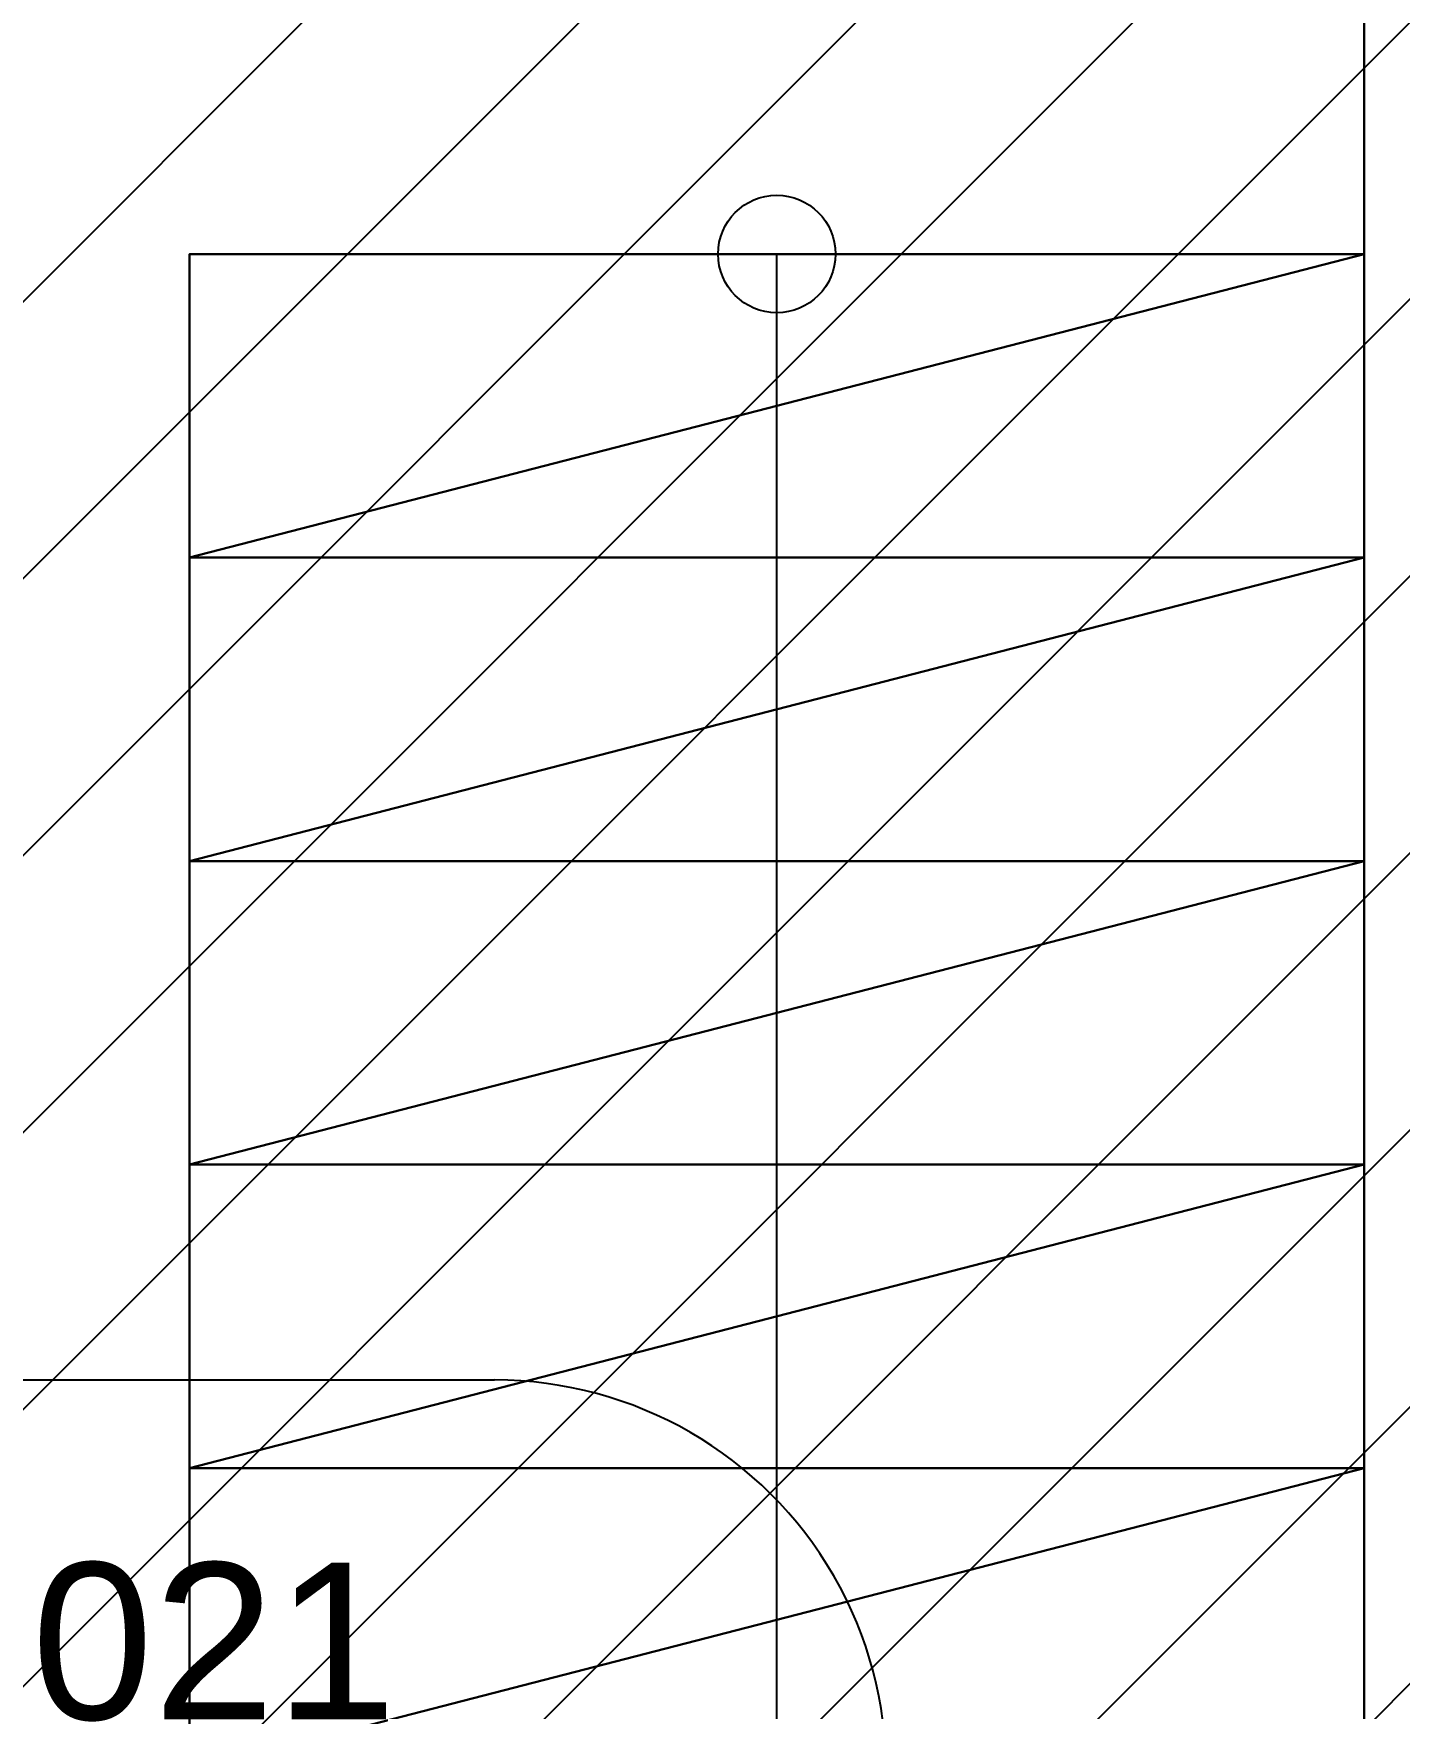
# Model space of a CAD drawing. Extents: x -996 to 41024, y -11542 to 18178.
# Drawn here: x 25063 to 26808, y 273 to 2411 of the extents above; entities that cross this region are included whole.
import ezdxf

# ---------------------------------------------------------------- set-up
doc = ezdxf.new("R2010")
doc.units = 0
doc.header["$LTSCALE"] = 50
doc.layers.get('0').update_dxf_attribs({"lineweight": 25})
for name, color, linetype, lineweight, true_color in [('2D-NovaObj-A_Geschossdecke', 7, 'Continuous', 25, 0x008080), ('2D-NovaObj-A_Treppe', 7, 'Continuous', 25, 0xff9900), ('2D-NovaObj-A_Wand_allgemein', 3, 'Continuous', 25, 0x00ff00), ('3D-NovaObj-A_Geschossdecke', 7, 'Continuous', 25, 0x008080), ('3D-NovaObj-A_Treppe', 7, 'Continuous', 25, 0xff9900), ('3D-NovaObj-A_Wand_allgemein', 3, 'Continuous', 25, 0x00ff00), ('A_Geschossdecke', 7, 'Continuous', 25, 0x008080), ('A_Treppe', 7, 'Continuous', 25, 0xff9900), ('A_Wand_allgemein', 3, 'Continuous', 25, 0x00ff00), ('XREF-41001-A-G-E05$0$2D-NovaObj-A_Raum', 1, 'Continuous', 25, 0xff0000), ('XREF-41001-A-G-E05$0$2D-NovaObj-A_Wand_allgemein', 3, 'Continuous', 25, 0x00ff00), ('XREF-41001-A-G-E05$0$3D-NovaObj-A_Wand_allgemein', 3, 'Continuous', 25, 0x00ff00), ('XREF-41001-A-G-E05$0$A_Raum', 1, 'Continuous', 25, 0xff0000), ('XREF-41001-A-G-E05$0$A_Wand_allgemein', 3, 'Continuous', 25, 0x00ff00), ('XREF-41001-A-G-EG$0$2D-NovaObj-A_Treppe', 7, 'Continuous', 25, 0xff9900), ('XREF-41001-A-G-EG$0$2D-NovaObj-A_Wand_allgemein', 3, 'Continuous', 25, 0x00ff00), ('XREF-41001-A-G-EG$0$3D-NovaObj-A_Treppe', 7, 'Continuous', 25, 0xff9900), ('XREF-41001-A-G-EG$0$3D-NovaObj-A_Wand_allgemein', 3, 'Continuous', 25, 0x00ff00), ('XREF-41001-A-G-EG$0$A_Treppe', 7, 'Continuous', 25, 0xff9900), ('XREF-41001-A-G-EG$0$A_Wand_allgemein', 3, 'Continuous', 25, 0x00ff00)]:
    doc.layers.add(name, color=color, linetype=linetype, lineweight=lineweight, true_color=true_color)
doc.styles.add('XREF-41001-A-G-E05$0$Standard', font='ARIALN.TTF')

# ---------------------------------------------------------------- blocks, each defined once
blk = doc.blocks.new('Wand_A0AA6KWFLL', base_point=(26762.6, -2470.1))
at = {"layer": '2D-NovaObj-A_Wand_allgemein', "ltscale": 0.25}
blk.add_line((26762.6, -2470.1), (26762.6, 2479.9), dxfattribs=at)
at = {"layer": '3D-NovaObj-A_Wand_allgemein', "linetype": 'Continuous', "ltscale": 0.25}
for p, q in [((26762.6, -2470.1, 3000), (26762.6, 2479.9, 3000)), ((26762.6, 2479.9), (26762.6, -2470.1))]:
    blk.add_line(p, q, dxfattribs=at)
blk.add_3dface([(26762.6, -2470.1), (26762.6, -2470.1, 3000), (26762.6, 2479.9, 3000), (26762.6, 2479.9)], dxfattribs=at)
at = {"layer": '3D-NovaObj-A_Wand_allgemein', "linetype": 'Continuous', "ltscale": 0.25, "invisible_edges": 15}
for points in [[(26762.6, -2470.1), (26762.6, 2479.9), (26992.6, 2479.9), (26992.6, -2470.1)], [(26992.6, -2470.1, 3000), (26992.6, 2479.9, 3000), (26762.6, 2479.9, 3000), (26762.6, -2470.1, 3000)]]:
    blk.add_3dface(points, dxfattribs=at)
blk = doc.blocks.new('zweiläufige U-Treppe mit Halbpodest_A0AA6KWOLL', base_point=(23262.6, -2470.1))
at = {"layer": '2D-NovaObj-A_Treppe', "linetype": 'Continuous', "ltscale": 0.25}
for p, q in [((25262.6, 2129.9), (26762.6, 2129.9)), ((25262.6, 192.4), (25262.6, 2129.9)), ((26012.6, 192.4), (26012.6, 2129.9)), ((26762.6, 2129.9), (26762.6, 192.4)), ((26762.6, 1742.4), (25262.6, 1742.4)), ((26762.6, 1354.9), (25262.6, 1354.9)), ((26762.6, 967.4), (25262.6, 967.4)), ((26762.6, 579.9), (25262.6, 579.9))]:
    blk.add_line(p, q, dxfattribs=at)
blk.add_ellipse((26012.6, 2129.9), major_axis=(75, 0), ratio=1, dxfattribs=at)
at = {"layer": '3D-NovaObj-A_Treppe', "ltscale": 0.25}
for p, q in [((25262.6, 2129.9, 106.7), (25262.6, 2129.9, 166.7)), ((25262.6, 1742.4, 106.7), (25262.6, 2129.9, 106.7)), ((25262.6, 2129.9, 106.7), (26762.6, 2129.9, 106.7)), ((25262.6, 1742.4, 166.7), (25262.6, 2129.9, 166.7)), ((25262.6, 2129.9, 166.7), (26762.6, 2129.9, 166.7)), ((26762.6, 2129.9, 106.7), (26762.6, 2129.9, 166.7)), ((26762.6, 2129.9, 106.7), (26762.6, 1742.4, 106.7)), ((26762.6, 2129.9, 166.7), (26762.6, 1742.4, 166.7)), ((25262.6, 1742.4, 106.7), (25262.6, 1742.4, 166.7)), ((26762.6, 1742.4, 106.7), (25262.6, 1742.4, 106.7)), ((26762.6, 1742.4, 166.7), (25262.6, 1742.4, 166.7)), ((25262.6, 1742.4, 273.3), (25262.6, 1742.4, 333.3)), ((25262.6, 1354.9, 273.3), (25262.6, 1742.4, 273.3)), ((25262.6, 1742.4, 273.3), (26762.6, 1742.4, 273.3)), ((25262.6, 1354.9, 333.3), (25262.6, 1742.4, 333.3)), ((25262.6, 1742.4, 333.3), (26762.6, 1742.4, 333.3)), ((26762.6, 1742.4, 106.7), (26762.6, 1742.4, 166.7)), ((26762.6, 1742.4, 273.3), (26762.6, 1742.4, 333.3)), ((26762.6, 1742.4, 273.3), (26762.6, 1354.9, 273.3)), ((26762.6, 1742.4, 333.3), (26762.6, 1354.9, 333.3)), ((25262.6, 1354.9, 273.3), (25262.6, 1354.9, 333.3)), ((26762.6, 1354.9, 273.3), (25262.6, 1354.9, 273.3)), ((26762.6, 1354.9, 333.3), (25262.6, 1354.9, 333.3)), ((25262.6, 1354.9, 440), (25262.6, 1354.9, 500)), ((25262.6, 967.4, 440), (25262.6, 1354.9, 440)), ((25262.6, 1354.9, 440), (26762.6, 1354.9, 440)), ((25262.6, 967.4, 500), (25262.6, 1354.9, 500)), ((25262.6, 1354.9, 500), (26762.6, 1354.9, 500)), ((26762.6, 1354.9, 273.3), (26762.6, 1354.9, 333.3)), ((26762.6, 1354.9, 440), (26762.6, 1354.9, 500)), ((26762.6, 1354.9, 440), (26762.6, 967.4, 440)), ((26762.6, 1354.9, 500), (26762.6, 967.4, 500)), ((25262.6, 967.4, 440), (25262.6, 967.4, 500)), ((26762.6, 967.4, 440), (25262.6, 967.4, 440)), ((26762.6, 967.4, 500), (25262.6, 967.4, 500)), ((25262.6, 967.4, 606.7), (25262.6, 967.4, 666.7)), ((25262.6, 579.9, 606.7), (25262.6, 967.4, 606.7)), ((25262.6, 967.4, 606.7), (26762.6, 967.4, 606.7)), ((25262.6, 579.9, 666.7), (25262.6, 967.4, 666.7)), ((25262.6, 967.4, 666.7), (26762.6, 967.4, 666.7)), ((26762.6, 967.4, 440), (26762.6, 967.4, 500)), ((26762.6, 967.4, 606.7), (26762.6, 967.4, 666.7)), ((26762.6, 967.4, 606.7), (26762.6, 579.9, 606.7)), ((26762.6, 967.4, 666.7), (26762.6, 579.9, 666.7)), ((25262.6, 579.9, 606.7), (25262.6, 579.9, 666.7)), ((26762.6, 579.9, 606.7), (25262.6, 579.9, 606.7)), ((26762.6, 579.9, 666.7), (25262.6, 579.9, 666.7)), ((25262.6, 579.9, 773.3), (25262.6, 579.9, 833.3)), ((25262.6, 192.4, 773.3), (25262.6, 579.9, 773.3)), ((25262.6, 579.9, 773.3), (26762.6, 579.9, 773.3)), ((25262.6, 192.4, 833.3), (25262.6, 579.9, 833.3)), ((25262.6, 579.9, 833.3), (26762.6, 579.9, 833.3)), ((26762.6, 579.9, 606.7), (26762.6, 579.9, 666.7)), ((26762.6, 579.9, 773.3), (26762.6, 579.9, 833.3)), ((26762.6, 579.9, 773.3), (26762.6, 192.4, 773.3)), ((26762.6, 579.9, 833.3), (26762.6, 192.4, 833.3))]:
    blk.add_line(p, q, dxfattribs=at)
for points in [[(25262.6, 1742.4, 166.7), (25262.6, 2129.9, 166.7), (25262.6, 2129.9, 106.7), (25262.6, 1742.4, 106.7)], [(25262.6, 2129.9, 166.7), (26762.6, 2129.9, 166.7), (26762.6, 2129.9, 106.7), (25262.6, 2129.9, 106.7)], [(26762.6, 2129.9, 166.7), (26762.6, 1742.4, 166.7), (26762.6, 1742.4, 106.7), (26762.6, 2129.9, 106.7)], [(26762.6, 1742.4, 166.7), (25262.6, 1742.4, 166.7), (25262.6, 1742.4, 106.7), (26762.6, 1742.4, 106.7)], [(25262.6, 1354.9, 333.3), (25262.6, 1742.4, 333.3), (25262.6, 1742.4, 273.3), (25262.6, 1354.9, 273.3)], [(25262.6, 1742.4, 333.3), (26762.6, 1742.4, 333.3), (26762.6, 1742.4, 273.3), (25262.6, 1742.4, 273.3)], [(26762.6, 1742.4, 333.3), (26762.6, 1354.9, 333.3), (26762.6, 1354.9, 273.3), (26762.6, 1742.4, 273.3)], [(26762.6, 1354.9, 333.3), (25262.6, 1354.9, 333.3), (25262.6, 1354.9, 273.3), (26762.6, 1354.9, 273.3)], [(25262.6, 967.4, 500), (25262.6, 1354.9, 500), (25262.6, 1354.9, 440), (25262.6, 967.4, 440)], [(25262.6, 1354.9, 500), (26762.6, 1354.9, 500), (26762.6, 1354.9, 440), (25262.6, 1354.9, 440)], [(26762.6, 1354.9, 500), (26762.6, 967.4, 500), (26762.6, 967.4, 440), (26762.6, 1354.9, 440)], [(26762.6, 967.4, 500), (25262.6, 967.4, 500), (25262.6, 967.4, 440), (26762.6, 967.4, 440)], [(25262.6, 579.9, 666.7), (25262.6, 967.4, 666.7), (25262.6, 967.4, 606.7), (25262.6, 579.9, 606.7)], [(25262.6, 967.4, 666.7), (26762.6, 967.4, 666.7), (26762.6, 967.4, 606.7), (25262.6, 967.4, 606.7)], [(26762.6, 967.4, 666.7), (26762.6, 579.9, 666.7), (26762.6, 579.9, 606.7), (26762.6, 967.4, 606.7)], [(26762.6, 579.9, 666.7), (25262.6, 579.9, 666.7), (25262.6, 579.9, 606.7), (26762.6, 579.9, 606.7)], [(25262.6, 192.4, 833.3), (25262.6, 579.9, 833.3), (25262.6, 579.9, 773.3), (25262.6, 192.4, 773.3)], [(25262.6, 579.9, 833.3), (26762.6, 579.9, 833.3), (26762.6, 579.9, 773.3), (25262.6, 579.9, 773.3)], [(26762.6, 579.9, 833.3), (26762.6, 192.4, 833.3), (26762.6, 192.4, 773.3), (26762.6, 579.9, 773.3)]]:
    blk.add_3dface(points, dxfattribs=at)
mesh = blk.add_polyface(dxfattribs=at)
corners = [(26762.6, 2129.9, 106.7), (26762.6, 1742.4, 106.7), (25262.6, 1742.4, 106.7), (25262.6, 2129.9, 106.7)]
mesh.append_faces([[corners[k] for k in face] for face in [(0, 2, 3, 3)]], dxfattribs={"vtx0": -1, "vtx2": -1})
mesh.append_faces([[corners[k] for k in face] for face in [(0, 1, 2, 2)]], dxfattribs={"vtx2": -1, "vtx3": -1})
mesh = blk.add_polyface(dxfattribs=at)
corners = [(26762.6, 2129.9, 166.7), (26762.6, 1742.4, 166.7), (25262.6, 1742.4, 166.7), (25262.6, 2129.9, 166.7)]
mesh.append_faces([[corners[k] for k in face] for face in [(0, 2, 1, 1)]], dxfattribs={"vtx0": -1, "vtx2": -1})
mesh.append_faces([[corners[k] for k in face] for face in [(0, 3, 2, 2)]], dxfattribs={"vtx2": -1, "vtx3": -1})
mesh = blk.add_polyface(dxfattribs=at)
corners = [(26762.6, 1742.4, 273.3), (26762.6, 1354.9, 273.3), (25262.6, 1354.9, 273.3), (25262.6, 1742.4, 273.3)]
mesh.append_faces([[corners[k] for k in face] for face in [(0, 2, 3, 3)]], dxfattribs={"vtx0": -1, "vtx2": -1})
mesh.append_faces([[corners[k] for k in face] for face in [(0, 1, 2, 2)]], dxfattribs={"vtx2": -1, "vtx3": -1})
mesh = blk.add_polyface(dxfattribs=at)
corners = [(26762.6, 1742.4, 333.3), (26762.6, 1354.9, 333.3), (25262.6, 1354.9, 333.3), (25262.6, 1742.4, 333.3)]
mesh.append_faces([[corners[k] for k in face] for face in [(0, 2, 1, 1)]], dxfattribs={"vtx0": -1, "vtx2": -1})
mesh.append_faces([[corners[k] for k in face] for face in [(0, 3, 2, 2)]], dxfattribs={"vtx2": -1, "vtx3": -1})
mesh = blk.add_polyface(dxfattribs=at)
corners = [(26762.6, 1354.9, 440), (26762.6, 967.4, 440), (25262.6, 967.4, 440), (25262.6, 1354.9, 440)]
mesh.append_faces([[corners[k] for k in face] for face in [(0, 2, 3, 3)]], dxfattribs={"vtx0": -1, "vtx2": -1})
mesh.append_faces([[corners[k] for k in face] for face in [(0, 1, 2, 2)]], dxfattribs={"vtx2": -1, "vtx3": -1})
mesh = blk.add_polyface(dxfattribs=at)
corners = [(26762.6, 1354.9, 500), (26762.6, 967.4, 500), (25262.6, 967.4, 500), (25262.6, 1354.9, 500)]
mesh.append_faces([[corners[k] for k in face] for face in [(0, 2, 1, 1)]], dxfattribs={"vtx0": -1, "vtx2": -1})
mesh.append_faces([[corners[k] for k in face] for face in [(0, 3, 2, 2)]], dxfattribs={"vtx2": -1, "vtx3": -1})
mesh = blk.add_polyface(dxfattribs=at)
corners = [(26762.6, 967.4, 606.7), (26762.6, 579.9, 606.7), (25262.6, 579.9, 606.7), (25262.6, 967.4, 606.7)]
mesh.append_faces([[corners[k] for k in face] for face in [(0, 2, 3, 3)]], dxfattribs={"vtx0": -1, "vtx2": -1})
mesh.append_faces([[corners[k] for k in face] for face in [(0, 1, 2, 2)]], dxfattribs={"vtx2": -1, "vtx3": -1})
mesh = blk.add_polyface(dxfattribs=at)
corners = [(26762.6, 967.4, 666.7), (26762.6, 579.9, 666.7), (25262.6, 579.9, 666.7), (25262.6, 967.4, 666.7)]
mesh.append_faces([[corners[k] for k in face] for face in [(0, 2, 1, 1)]], dxfattribs={"vtx0": -1, "vtx2": -1})
mesh.append_faces([[corners[k] for k in face] for face in [(0, 3, 2, 2)]], dxfattribs={"vtx2": -1, "vtx3": -1})
mesh = blk.add_polyface(dxfattribs=at)
corners = [(26762.6, 579.9, 773.3), (26762.6, 192.4, 773.3), (25262.6, 192.4, 773.3), (25262.6, 579.9, 773.3)]
mesh.append_faces([[corners[k] for k in face] for face in [(0, 2, 3, 3)]], dxfattribs={"vtx0": -1, "vtx2": -1})
mesh.append_faces([[corners[k] for k in face] for face in [(0, 1, 2, 2)]], dxfattribs={"vtx2": -1, "vtx3": -1})
mesh = blk.add_polyface(dxfattribs=at)
corners = [(26762.6, 579.9, 833.3), (26762.6, 192.4, 833.3), (25262.6, 192.4, 833.3), (25262.6, 579.9, 833.3)]
mesh.append_faces([[corners[k] for k in face] for face in [(0, 2, 1, 1)]], dxfattribs={"vtx0": -1, "vtx2": -1})
mesh.append_faces([[corners[k] for k in face] for face in [(0, 3, 2, 2)]], dxfattribs={"vtx2": -1, "vtx3": -1})
blk = doc.blocks.new('Geschossdecke_A0AA6KWQLL', base_point=(3382.6, -2880.1, -480))
at = {"layer": '2D-NovaObj-A_Geschossdecke', "linetype": 'Continuous', "ltscale": 0.25}
for p, q in [((20150.9, -2830.1), (34010.9, 11029.9)), ((20504.4, -2830.1), (34364.4, 11029.9)), ((20858, -2830.1), (34718, 11029.9)), ((21211.5, -2830.1), (35071.5, 11029.9)), ((21565.1, -2830.1), (35425.1, 11029.9)), ((21918.6, -2830.1), (35778.6, 11029.9)), ((22272.2, -2830.1), (36132.2, 11029.9)), ((22625.7, -2830.1), (36292.6, 10836.7)), ((22979.3, -2830.1), (36292.6, 10483.2)), ((23332.9, -2830.1), (36292.6, 10129.6)), ((23686.4, -2830.1), (36292.6, 9776.1))]:
    blk.add_line(p, q, dxfattribs=at)
at = {"layer": '3D-NovaObj-A_Geschossdecke', "linetype": 'Continuous', "ltscale": 0.25}
mesh = blk.add_polyface(dxfattribs=at)
corners = [(3382.6, -2880.1, -480), (3382.6, 11079.9, -480), (36342.6, 11079.9, -480), (36342.6, -2880.1, -480)]
mesh.append_faces([[corners[k] for k in face] for face in [(0, 2, 3, 3)]], dxfattribs={"vtx0": -1, "vtx2": -1})
mesh.append_faces([[corners[k] for k in face] for face in [(0, 1, 2, 2)]], dxfattribs={"vtx2": -1, "vtx3": -1})
mesh = blk.add_polyface(dxfattribs=at)
corners = [(3382.6, -2880.1), (3382.6, 11079.9), (36342.6, 11079.9), (36342.6, -2880.1)]
mesh.append_faces([[corners[k] for k in face] for face in [(0, 2, 1, 1)]], dxfattribs={"vtx0": -1, "vtx2": -1})
mesh.append_faces([[corners[k] for k in face] for face in [(0, 3, 2, 2)]], dxfattribs={"vtx2": -1, "vtx3": -1})
blk = doc.blocks.new('XREF-41001-A-G-EG$0$zweiläufige U-Treppe mit Halbpodest_A0AA6KULLL', base_point=(23262.6, -2470.1))
at = {"layer": 'XREF-41001-A-G-EG$0$2D-NovaObj-A_Treppe', "color": 6, "linetype": 'Continuous', "ltscale": 0.25, "true_color": 0xff00ff}
for p, q in [((25262.6, 2129.9), (26762.6, 2129.9)), ((25262.6, 192.4), (25262.6, 2129.9)), ((26012.6, 192.4), (26012.6, 2129.9)), ((26762.6, 2129.9), (26762.6, 192.4)), ((26762.6, 1742.4), (25262.6, 1742.4)), ((26762.6, 1354.9), (25262.6, 1354.9)), ((26762.6, 967.4), (25262.6, 967.4)), ((26762.6, 579.9), (25262.6, 579.9))]:
    blk.add_line(p, q, dxfattribs=at)
blk.add_ellipse((26012.6, 2129.9), major_axis=(75, 0), ratio=1, dxfattribs=at)
at = {"layer": 'XREF-41001-A-G-EG$0$3D-NovaObj-A_Treppe', "color": 6, "ltscale": 0.25, "true_color": 0xff00ff}
for p, q in [((25262.6, 2129.9, 106.7), (25262.6, 2129.9, 166.7)), ((25262.6, 1742.4, 106.7), (25262.6, 2129.9, 106.7)), ((25262.6, 2129.9, 106.7), (26762.6, 2129.9, 106.7)), ((25262.6, 1742.4, 166.7), (25262.6, 2129.9, 166.7)), ((25262.6, 2129.9, 166.7), (26762.6, 2129.9, 166.7)), ((26762.6, 2129.9, 106.7), (26762.6, 2129.9, 166.7)), ((26762.6, 2129.9, 106.7), (26762.6, 1742.4, 106.7)), ((26762.6, 2129.9, 166.7), (26762.6, 1742.4, 166.7)), ((25262.6, 1742.4, 106.7), (25262.6, 1742.4, 166.7)), ((26762.6, 1742.4, 106.7), (25262.6, 1742.4, 106.7)), ((26762.6, 1742.4, 166.7), (25262.6, 1742.4, 166.7)), ((25262.6, 1742.4, 273.3), (25262.6, 1742.4, 333.3)), ((25262.6, 1354.9, 273.3), (25262.6, 1742.4, 273.3)), ((25262.6, 1742.4, 273.3), (26762.6, 1742.4, 273.3)), ((25262.6, 1354.9, 333.3), (25262.6, 1742.4, 333.3)), ((25262.6, 1742.4, 333.3), (26762.6, 1742.4, 333.3)), ((26762.6, 1742.4, 106.7), (26762.6, 1742.4, 166.7)), ((26762.6, 1742.4, 273.3), (26762.6, 1742.4, 333.3)), ((26762.6, 1742.4, 273.3), (26762.6, 1354.9, 273.3)), ((26762.6, 1742.4, 333.3), (26762.6, 1354.9, 333.3)), ((25262.6, 1354.9, 273.3), (25262.6, 1354.9, 333.3)), ((26762.6, 1354.9, 273.3), (25262.6, 1354.9, 273.3)), ((26762.6, 1354.9, 333.3), (25262.6, 1354.9, 333.3)), ((25262.6, 1354.9, 440), (25262.6, 1354.9, 500)), ((25262.6, 967.4, 440), (25262.6, 1354.9, 440)), ((25262.6, 1354.9, 440), (26762.6, 1354.9, 440)), ((25262.6, 967.4, 500), (25262.6, 1354.9, 500)), ((25262.6, 1354.9, 500), (26762.6, 1354.9, 500)), ((26762.6, 1354.9, 273.3), (26762.6, 1354.9, 333.3)), ((26762.6, 1354.9, 440), (26762.6, 1354.9, 500)), ((26762.6, 1354.9, 440), (26762.6, 967.4, 440)), ((26762.6, 1354.9, 500), (26762.6, 967.4, 500)), ((25262.6, 967.4, 440), (25262.6, 967.4, 500)), ((26762.6, 967.4, 440), (25262.6, 967.4, 440)), ((26762.6, 967.4, 500), (25262.6, 967.4, 500)), ((25262.6, 967.4, 606.7), (25262.6, 967.4, 666.7)), ((25262.6, 579.9, 606.7), (25262.6, 967.4, 606.7)), ((25262.6, 967.4, 606.7), (26762.6, 967.4, 606.7)), ((25262.6, 579.9, 666.7), (25262.6, 967.4, 666.7)), ((25262.6, 967.4, 666.7), (26762.6, 967.4, 666.7)), ((26762.6, 967.4, 440), (26762.6, 967.4, 500)), ((26762.6, 967.4, 606.7), (26762.6, 967.4, 666.7)), ((26762.6, 967.4, 606.7), (26762.6, 579.9, 606.7)), ((26762.6, 967.4, 666.7), (26762.6, 579.9, 666.7)), ((25262.6, 579.9, 606.7), (25262.6, 579.9, 666.7)), ((26762.6, 579.9, 606.7), (25262.6, 579.9, 606.7)), ((26762.6, 579.9, 666.7), (25262.6, 579.9, 666.7)), ((25262.6, 579.9, 773.3), (25262.6, 579.9, 833.3)), ((25262.6, 192.4, 773.3), (25262.6, 579.9, 773.3)), ((25262.6, 579.9, 773.3), (26762.6, 579.9, 773.3)), ((25262.6, 192.4, 833.3), (25262.6, 579.9, 833.3)), ((25262.6, 579.9, 833.3), (26762.6, 579.9, 833.3)), ((26762.6, 579.9, 606.7), (26762.6, 579.9, 666.7)), ((26762.6, 579.9, 773.3), (26762.6, 579.9, 833.3)), ((26762.6, 579.9, 773.3), (26762.6, 192.4, 773.3)), ((26762.6, 579.9, 833.3), (26762.6, 192.4, 833.3))]:
    blk.add_line(p, q, dxfattribs=at)
for points in [[(25262.6, 1742.4, 166.7), (25262.6, 2129.9, 166.7), (25262.6, 2129.9, 106.7), (25262.6, 1742.4, 106.7)], [(25262.6, 2129.9, 166.7), (26762.6, 2129.9, 166.7), (26762.6, 2129.9, 106.7), (25262.6, 2129.9, 106.7)], [(26762.6, 2129.9, 166.7), (26762.6, 1742.4, 166.7), (26762.6, 1742.4, 106.7), (26762.6, 2129.9, 106.7)], [(26762.6, 1742.4, 166.7), (25262.6, 1742.4, 166.7), (25262.6, 1742.4, 106.7), (26762.6, 1742.4, 106.7)], [(25262.6, 1354.9, 333.3), (25262.6, 1742.4, 333.3), (25262.6, 1742.4, 273.3), (25262.6, 1354.9, 273.3)], [(25262.6, 1742.4, 333.3), (26762.6, 1742.4, 333.3), (26762.6, 1742.4, 273.3), (25262.6, 1742.4, 273.3)], [(26762.6, 1742.4, 333.3), (26762.6, 1354.9, 333.3), (26762.6, 1354.9, 273.3), (26762.6, 1742.4, 273.3)], [(26762.6, 1354.9, 333.3), (25262.6, 1354.9, 333.3), (25262.6, 1354.9, 273.3), (26762.6, 1354.9, 273.3)], [(25262.6, 967.4, 500), (25262.6, 1354.9, 500), (25262.6, 1354.9, 440), (25262.6, 967.4, 440)], [(25262.6, 1354.9, 500), (26762.6, 1354.9, 500), (26762.6, 1354.9, 440), (25262.6, 1354.9, 440)], [(26762.6, 1354.9, 500), (26762.6, 967.4, 500), (26762.6, 967.4, 440), (26762.6, 1354.9, 440)], [(26762.6, 967.4, 500), (25262.6, 967.4, 500), (25262.6, 967.4, 440), (26762.6, 967.4, 440)], [(25262.6, 579.9, 666.7), (25262.6, 967.4, 666.7), (25262.6, 967.4, 606.7), (25262.6, 579.9, 606.7)], [(25262.6, 967.4, 666.7), (26762.6, 967.4, 666.7), (26762.6, 967.4, 606.7), (25262.6, 967.4, 606.7)], [(26762.6, 967.4, 666.7), (26762.6, 579.9, 666.7), (26762.6, 579.9, 606.7), (26762.6, 967.4, 606.7)], [(26762.6, 579.9, 666.7), (25262.6, 579.9, 666.7), (25262.6, 579.9, 606.7), (26762.6, 579.9, 606.7)], [(25262.6, 192.4, 833.3), (25262.6, 579.9, 833.3), (25262.6, 579.9, 773.3), (25262.6, 192.4, 773.3)], [(25262.6, 579.9, 833.3), (26762.6, 579.9, 833.3), (26762.6, 579.9, 773.3), (25262.6, 579.9, 773.3)], [(26762.6, 579.9, 833.3), (26762.6, 192.4, 833.3), (26762.6, 192.4, 773.3), (26762.6, 579.9, 773.3)]]:
    blk.add_3dface(points, dxfattribs=at)
mesh = blk.add_polyface(dxfattribs=at)
corners = [(26762.6, 2129.9, 106.7), (26762.6, 1742.4, 106.7), (25262.6, 1742.4, 106.7), (25262.6, 2129.9, 106.7)]
mesh.append_faces([[corners[k] for k in face] for face in [(0, 2, 3, 3)]], dxfattribs={"vtx0": -1, "vtx2": -1, "color": 6})
mesh.append_faces([[corners[k] for k in face] for face in [(0, 1, 2, 2)]], dxfattribs={"vtx2": -1, "vtx3": -1, "color": 6})
mesh = blk.add_polyface(dxfattribs=at)
corners = [(26762.6, 2129.9, 166.7), (26762.6, 1742.4, 166.7), (25262.6, 1742.4, 166.7), (25262.6, 2129.9, 166.7)]
mesh.append_faces([[corners[k] for k in face] for face in [(0, 2, 1, 1)]], dxfattribs={"vtx0": -1, "vtx2": -1, "color": 6})
mesh.append_faces([[corners[k] for k in face] for face in [(0, 3, 2, 2)]], dxfattribs={"vtx2": -1, "vtx3": -1, "color": 6})
mesh = blk.add_polyface(dxfattribs=at)
corners = [(26762.6, 1742.4, 273.3), (26762.6, 1354.9, 273.3), (25262.6, 1354.9, 273.3), (25262.6, 1742.4, 273.3)]
mesh.append_faces([[corners[k] for k in face] for face in [(0, 2, 3, 3)]], dxfattribs={"vtx0": -1, "vtx2": -1, "color": 6})
mesh.append_faces([[corners[k] for k in face] for face in [(0, 1, 2, 2)]], dxfattribs={"vtx2": -1, "vtx3": -1, "color": 6})
mesh = blk.add_polyface(dxfattribs=at)
corners = [(26762.6, 1742.4, 333.3), (26762.6, 1354.9, 333.3), (25262.6, 1354.9, 333.3), (25262.6, 1742.4, 333.3)]
mesh.append_faces([[corners[k] for k in face] for face in [(0, 2, 1, 1)]], dxfattribs={"vtx0": -1, "vtx2": -1, "color": 6})
mesh.append_faces([[corners[k] for k in face] for face in [(0, 3, 2, 2)]], dxfattribs={"vtx2": -1, "vtx3": -1, "color": 6})
mesh = blk.add_polyface(dxfattribs=at)
corners = [(26762.6, 1354.9, 440), (26762.6, 967.4, 440), (25262.6, 967.4, 440), (25262.6, 1354.9, 440)]
mesh.append_faces([[corners[k] for k in face] for face in [(0, 2, 3, 3)]], dxfattribs={"vtx0": -1, "vtx2": -1, "color": 6})
mesh.append_faces([[corners[k] for k in face] for face in [(0, 1, 2, 2)]], dxfattribs={"vtx2": -1, "vtx3": -1, "color": 6})
mesh = blk.add_polyface(dxfattribs=at)
corners = [(26762.6, 1354.9, 500), (26762.6, 967.4, 500), (25262.6, 967.4, 500), (25262.6, 1354.9, 500)]
mesh.append_faces([[corners[k] for k in face] for face in [(0, 2, 1, 1)]], dxfattribs={"vtx0": -1, "vtx2": -1, "color": 6})
mesh.append_faces([[corners[k] for k in face] for face in [(0, 3, 2, 2)]], dxfattribs={"vtx2": -1, "vtx3": -1, "color": 6})
mesh = blk.add_polyface(dxfattribs=at)
corners = [(26762.6, 967.4, 606.7), (26762.6, 579.9, 606.7), (25262.6, 579.9, 606.7), (25262.6, 967.4, 606.7)]
mesh.append_faces([[corners[k] for k in face] for face in [(0, 2, 3, 3)]], dxfattribs={"vtx0": -1, "vtx2": -1, "color": 6})
mesh.append_faces([[corners[k] for k in face] for face in [(0, 1, 2, 2)]], dxfattribs={"vtx2": -1, "vtx3": -1, "color": 6})
mesh = blk.add_polyface(dxfattribs=at)
corners = [(26762.6, 967.4, 666.7), (26762.6, 579.9, 666.7), (25262.6, 579.9, 666.7), (25262.6, 967.4, 666.7)]
mesh.append_faces([[corners[k] for k in face] for face in [(0, 2, 1, 1)]], dxfattribs={"vtx0": -1, "vtx2": -1, "color": 6})
mesh.append_faces([[corners[k] for k in face] for face in [(0, 3, 2, 2)]], dxfattribs={"vtx2": -1, "vtx3": -1, "color": 6})
mesh = blk.add_polyface(dxfattribs=at)
corners = [(26762.6, 579.9, 773.3), (26762.6, 192.4, 773.3), (25262.6, 192.4, 773.3), (25262.6, 579.9, 773.3)]
mesh.append_faces([[corners[k] for k in face] for face in [(0, 2, 3, 3)]], dxfattribs={"vtx0": -1, "vtx2": -1, "color": 6})
mesh.append_faces([[corners[k] for k in face] for face in [(0, 1, 2, 2)]], dxfattribs={"vtx2": -1, "vtx3": -1, "color": 6})
mesh = blk.add_polyface(dxfattribs=at)
corners = [(26762.6, 579.9, 833.3), (26762.6, 192.4, 833.3), (25262.6, 192.4, 833.3), (25262.6, 579.9, 833.3)]
mesh.append_faces([[corners[k] for k in face] for face in [(0, 2, 1, 1)]], dxfattribs={"vtx0": -1, "vtx2": -1, "color": 6})
mesh.append_faces([[corners[k] for k in face] for face in [(0, 3, 2, 2)]], dxfattribs={"vtx2": -1, "vtx3": -1, "color": 6})
blk = doc.blocks.new('XREF-41001-A-G-EG$0$Wand_A0AA6KV7LL', base_point=(26762.6, -2470.1))
at = {"layer": 'XREF-41001-A-G-EG$0$2D-NovaObj-A_Wand_allgemein', "color": 6, "ltscale": 0.25, "true_color": 0xff00ff}
blk.add_line((26762.6, -2470.1), (26762.6, 2479.9), dxfattribs=at)
at = {"layer": 'XREF-41001-A-G-EG$0$3D-NovaObj-A_Wand_allgemein', "color": 6, "linetype": 'Continuous', "ltscale": 0.25, "true_color": 0xff00ff}
for p, q in [((26762.6, -2470.1, 3000), (26762.6, 2479.9, 3000)), ((26762.6, 2479.9), (26762.6, -2470.1))]:
    blk.add_line(p, q, dxfattribs=at)
blk.add_3dface([(26762.6, -2470.1), (26762.6, -2470.1, 3000), (26762.6, 2479.9, 3000), (26762.6, 2479.9)], dxfattribs=at)
at = {"layer": 'XREF-41001-A-G-EG$0$3D-NovaObj-A_Wand_allgemein', "color": 6, "linetype": 'Continuous', "ltscale": 0.25, "true_color": 0xff00ff, "invisible_edges": 15}
for points in [[(26762.6, -2470.1), (26762.6, 2479.9), (26992.6, 2479.9), (26992.6, -2470.1)], [(26992.6, -2470.1, 3000), (26992.6, 2479.9, 3000), (26762.6, 2479.9, 3000), (26762.6, -2470.1, 3000)]]:
    blk.add_3dface(points, dxfattribs=at)
blk = doc.blocks.new('XREF-41001-A-G-EG')
at = {"layer": 'XREF-41001-A-G-EG$0$A_Treppe', "color": 6, "ltscale": 0.25, "true_color": 0xff00ff}
blk.add_blockref('XREF-41001-A-G-EG$0$zweiläufige U-Treppe mit Halbpodest_A0AA6KULLL', (23262.6, -2470.1), dxfattribs=at)
at = {"layer": 'XREF-41001-A-G-EG$0$A_Wand_allgemein', "color": 6, "ltscale": 0.25, "true_color": 0xff00ff}
blk.add_blockref('XREF-41001-A-G-EG$0$Wand_A0AA6KV7LL', (26762.6, -2470.1), dxfattribs=at)
blk = doc.blocks.new('XREF-41001-A-G-E05$0$Wand_A0AA6KU5LL', base_point=(26762.6, -2470.1))
at = {"layer": 'XREF-41001-A-G-E05$0$2D-NovaObj-A_Wand_allgemein', "color": 3, "ltscale": 0.25, "true_color": 0x00ff00}
blk.add_line((26762.6, -2470.1), (26762.6, 2629.9), dxfattribs=at)
at = {"layer": 'XREF-41001-A-G-E05$0$3D-NovaObj-A_Wand_allgemein', "color": 3, "linetype": 'Continuous', "ltscale": 0.25, "true_color": 0x00ff00}
for p, q in [((26762.6, -2470.1, 15000), (26762.6, 2629.9, 15000)), ((26762.6, 2629.9), (26762.6, -2470.1))]:
    blk.add_line(p, q, dxfattribs=at)
blk.add_3dface([(26762.6, -2470.1), (26762.6, -2470.1, 15000), (26762.6, 2629.9, 15000), (26762.6, 2629.9)], dxfattribs=at)
at = {"layer": 'XREF-41001-A-G-E05$0$3D-NovaObj-A_Wand_allgemein', "color": 3, "linetype": 'Continuous', "ltscale": 0.25, "true_color": 0x00ff00, "invisible_edges": 15}
for points in [[(26762.6, -2470.1), (26762.6, 2629.9), (26992.6, 2479.9), (26992.6, -2470.1)], [(26992.6, -2470.1, 15000), (26992.6, 2479.9, 15000), (26762.6, 2629.9, 15000), (26762.6, -2470.1, 15000)]]:
    blk.add_3dface(points, dxfattribs=at)
blk = doc.blocks.new('XREF-41001-A-G-E05$0$Treppenhaus_A0AA6KUCLL', base_point=(24372.8, -307.6))
at = {"layer": 'XREF-41001-A-G-E05$0$2D-NovaObj-A_Raum', "ltscale": 0.25}
for p, q in [((24872.8, 692.4), (25652.3, 692.4)), ((24372.8, 192.4), (26152.3, 192.4)), ((25652.3, -307.6), (24872.8, -307.6))]:
    blk.add_line(p, q, dxfattribs=at)
for centre, major_axis in [((24872.8, 192.4), (0, 500)), ((25652.3, 192.4), (0, -500))]:
    blk.add_ellipse(centre, major_axis=major_axis, ratio=1, start_param=0, end_param=3.141593, dxfattribs=at)
at = {"layer": 'XREF-41001-A-G-E05$0$2D-NovaObj-A_Raum', "ltscale": 0.25, "char_height": 200, "attachment_point": 1, "style": 'XREF-41001-A-G-E05$0$Standard'}
for s, insert in [('{\\fArial;021}', (25060.9, 459.1)), ('{\\fArial;Treppenhaus}', (24448, 125.7))]:
    blk.add_mtext(s, dxfattribs=dict(at, insert=insert))
blk = doc.blocks.new('XREF-41001-A-G-E05')
at = {"layer": 'XREF-41001-A-G-E05$0$A_Raum', "ltscale": 0.25}
blk.add_blockref('XREF-41001-A-G-E05$0$Treppenhaus_A0AA6KUCLL', (24372.8, -307.6), dxfattribs=at)
at = {"layer": 'XREF-41001-A-G-E05$0$A_Wand_allgemein', "color": 3, "ltscale": 0.25, "true_color": 0x00ff00}
blk.add_blockref('XREF-41001-A-G-E05$0$Wand_A0AA6KU5LL', (26762.6, -2470.1), dxfattribs=at)

msp = doc.modelspace()

# ---------------------------------------------------------------- block references
at = {"color": 6, "lineweight": 25, "ltscale": 0.25, "true_color": 0xff00ff}
msp.add_blockref('XREF-41001-A-G-EG', (0, 0, 3510), dxfattribs=at)
at = {"color": 8, "lineweight": 25, "ltscale": 0.25, "true_color": 0x808080}
msp.add_blockref('XREF-41001-A-G-E05', (0, 0), dxfattribs=at)
at = {"layer": 'A_Geschossdecke', "ltscale": 0.25}
msp.add_blockref('Geschossdecke_A0AA6KWQLL', (3382.6, -2880.1, -480), dxfattribs=at)
at = {"layer": 'A_Treppe', "ltscale": 0.25}
msp.add_blockref('zweiläufige U-Treppe mit Halbpodest_A0AA6KWOLL', (23262.6, -2470.1), dxfattribs=at)
at = {"layer": 'A_Wand_allgemein', "ltscale": 0.25}
msp.add_blockref('Wand_A0AA6KWFLL', (26762.6, -2470.1), dxfattribs=at)

doc.saveas('drawing.dxf')
